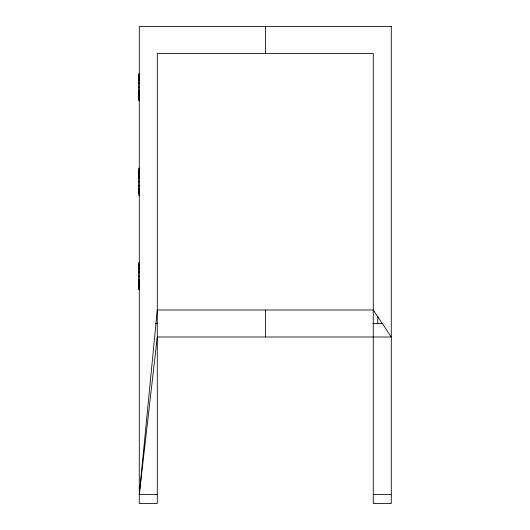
<?xml version="1.0" encoding="UTF-8"?>
<svg xmlns="http://www.w3.org/2000/svg" width="530" height="530" viewBox="0 0 530 530"><rect width="100%" height="100%" fill="white"/><g stroke="black" fill="none" stroke-linecap="round" stroke-linejoin="round"><path stroke-width="0.79" d="M139.284 494.503L157.284 309.997L373.279 309.997L391.279 337L157.284 337L139.284 494.503L157.284 494.503M139.284 73.749L138.721 73.749L138.721 100.753L139.284 100.753M138.721 75.379L139.284 75.379M138.721 76.002L139.284 76.002M138.721 77.128L139.284 77.128M138.721 77.353L139.284 77.353M138.721 78.334L139.284 78.334M138.721 78.44L139.284 78.44M138.721 79.897L139.284 79.897M138.721 80.62L139.284 80.62M138.721 82.561L139.284 82.561M138.721 83.336L139.284 83.336M138.721 83.72L139.284 83.72M138.721 87.231L139.284 87.231M138.721 90.782L139.284 90.782M138.721 91.167L139.284 91.167M138.721 91.942L139.284 91.942M138.721 93.876L139.284 93.876M138.721 94.605L139.284 94.605M138.721 96.062L139.284 96.062M138.721 96.162L139.284 96.162M138.721 97.149L139.284 97.149M138.721 97.374L139.284 97.374M138.721 98.501L139.284 98.501M138.721 99.123L139.284 99.123M139.284 168.249L138.721 168.249L138.721 195.252L139.284 195.252M138.721 169.878L139.284 169.878M138.721 170.501L139.284 170.501M138.721 171.627L139.284 171.627M138.721 171.852L139.284 171.852M138.721 172.833L139.284 172.833M138.721 172.939L139.284 172.939M138.721 174.397L139.284 174.397M138.721 175.125L139.284 175.125M138.721 177.06L139.284 177.06M138.721 177.835L139.284 177.835M138.721 178.219L139.284 178.219M138.721 181.75L139.284 181.73M138.721 185.281L139.284 185.281M138.721 185.666L139.284 185.666M138.721 186.441L139.284 186.441M138.721 188.375L139.284 188.375M138.721 189.104L139.284 189.104M138.721 190.561L139.284 190.561M138.721 190.661L139.284 190.661M138.721 191.648L139.284 191.648M138.721 191.873L139.284 191.873M138.721 192.999L139.284 192.999M138.721 193.622L139.284 193.622M139.284 262.748L138.721 262.748L138.721 289.751L139.284 289.751M138.721 264.377L139.284 264.377M138.721 265L139.284 265M138.721 266.126L139.284 266.126M138.721 266.351L139.284 266.351M138.721 267.339L139.284 267.339M138.721 267.438L139.284 267.438M138.721 268.895L139.284 268.895M138.721 269.624L139.284 269.624M138.721 271.559L139.284 271.559M138.721 272.334L139.284 272.334M138.721 272.718L139.284 272.718M138.721 276.249L139.284 276.249M138.721 279.78L139.284 279.78M138.721 280.165L139.284 280.165M138.721 280.94L139.284 280.94M138.721 282.874L139.284 282.874M138.721 283.603L139.284 283.603M138.721 285.06L139.284 285.06M138.721 285.166L139.284 285.166M138.721 286.147L139.284 286.147M138.721 286.372L139.284 286.372M138.721 287.498L139.284 287.498M138.721 288.121L139.284 288.121M155.191 323.499L157.741 323.499M372.815 323.499L382.547 323.499M373.279 494.503L391.279 494.503M377.784 316.059L377.784 323.499M265.497 26.5L265.497 53.497M265.497 309.997L265.497 337M391.279 26.5L139.284 26.5L139.284 503.5L157.284 503.5L157.284 53.497L373.279 53.497L373.279 503.5L391.279 503.5L391.279 26.5"/></g></svg>
